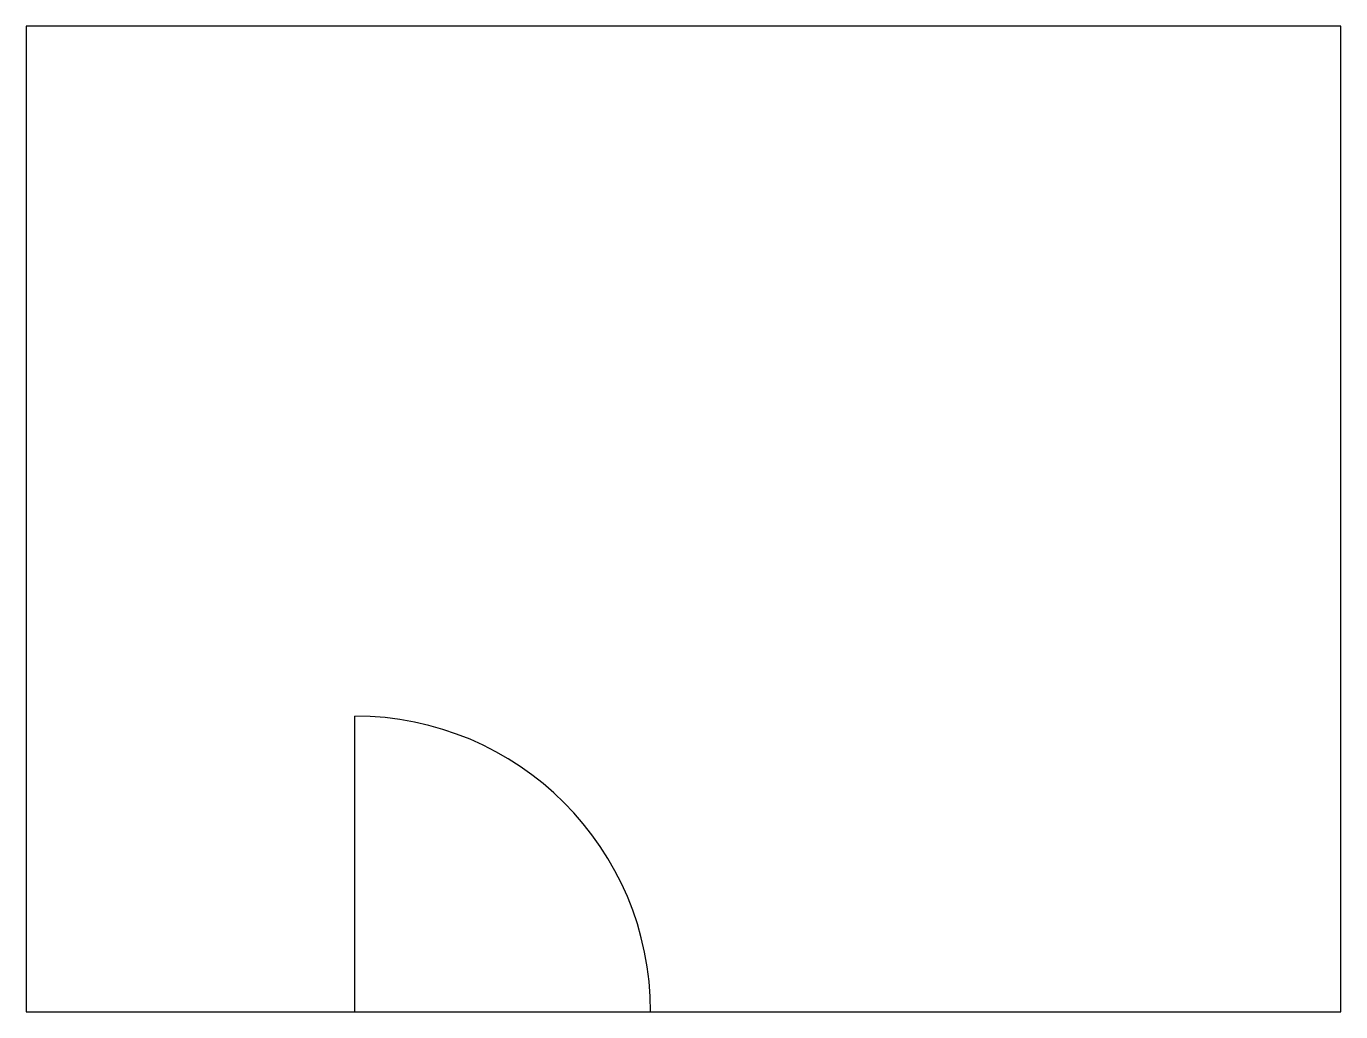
# Model space of a CAD drawing. Header units: millimetres. Extents: x 0 to 4000, y 0 to 3000.
import ezdxf

# ---------------------------------------------------------------- set-up
doc = ezdxf.new("R2010")
doc.units = ezdxf.units.MM
doc.layers.add('A-DOOR', color=7, linetype='Continuous')
doc.layers.add('A-WALL', color=7, linetype='Continuous')

# ---------------------------------------------------------------- blocks, each defined once
blk = doc.blocks.new('DOOR_900')
blk.add_line((0, 0), (0, 900))
blk.add_arc((0, 0), 900, 0, 90)
blk = doc.blocks.new('DOORSET')
blk.add_line((-50, 0), (950, 0))
blk.add_blockref('DOOR_900', (0, 0))

msp = doc.modelspace()

# ---------------------------------------------------------------- linework, layer by layer
at = {"layer": 'A-WALL'}
msp.add_lwpolyline([(0, 0), (4000, 0), (4000, 3000), (0, 3000)], close=True, dxfattribs=at)

# ---------------------------------------------------------------- block references
at = {"layer": 'A-DOOR'}
msp.add_blockref('DOORSET', (1000, 0), dxfattribs=at)

doc.saveas('drawing.dxf')
